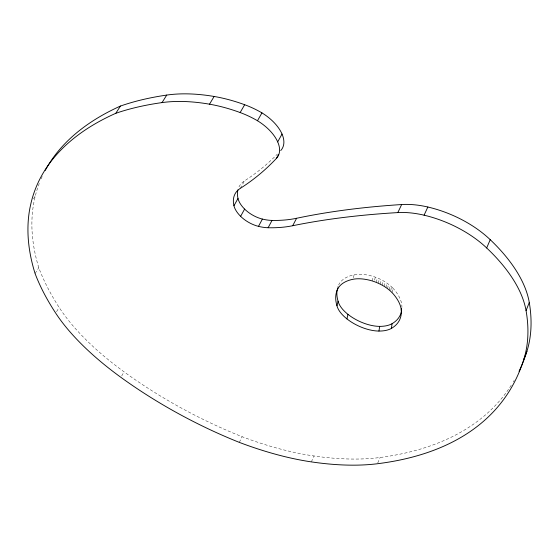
<?xml version="1.0" encoding="UTF-8"?>
<svg xmlns="http://www.w3.org/2000/svg" width="559" height="559" viewBox="0 0 559 559"><rect width="100%" height="100%" fill="white"/><g stroke="black" fill="none" stroke-linecap="round" stroke-linejoin="round"><path stroke-width="0.42" stroke-dasharray="2.79 2.1" d="M392.048 292.595L392.746 287.969C387.366 282.533 380.462 278.752 373.216 276.439A32.75 16.155 24.7 0 0 354.12 274.804A57.759 28.16 24.2 0 0 338.656 284.971M390.818 290.512L391.412 286.669M389.232 289.988L389.951 285.383M387.646 288.737L388.379 284.14M385.955 287.522L386.702 282.938M384.173 286.369L384.941 281.792M382.314 285.272L383.104 280.702M380.393 284.245L381.196 279.689M378.422 283.294L379.24 278.745M376.41 282.428L377.248 277.886M374.663 280.136L375.236 277.117M372.336 280.967L373.216 276.439M39.284 183.422A568.51 250.963 20.6 0 0 35.322 195.923L34.022 201.715A542.181 240.125 21.1 0 0 38.774 267.698A380.707 167.861 24.5 0 0 59.156 307.443A182.213 74.396 28 0 0 124.042 371.826A237.393 100.711 27.7 0 0 242.117 436.719A198.186 81.628 27.7 0 0 314.074 455.983A289.199 124.999 29 0 0 380.134 457.493A625.151 289.303 35.7 0 0 511.527 384.774M353.428 277.774L354.12 274.804M377.765 462.957L380.134 457.493M311.349 461.881L314.074 455.983M239.308 442.379L242.117 436.719M240.342 188.334L244.472 180.913A856.416 401.998 48.7 0 0 277.369 154.088M121.701 375.976L124.042 371.826M56.564 311.705L59.156 307.443M35.084 273.554L38.774 267.698M33.491 198.731L35.322 195.923M392.746 287.969L393.948 289.296A49.059 24.044 25.2 0 1 401.858 305.48A72.286 35.301 25.9 0 1 401.921 307.415M514.168 380.427A625.151 289.303 35.7 0 1 513.302 381.895M238.972 186.902A51.533 26.825 28.1 0 1 244.472 180.913M337.72 287.417A79.105 38.487 23.6 0 1 338.146 286.18M41.17 178.803A568.51 250.963 20.6 0 1 42.198 176.511"/><path stroke-width="0.84" d="M337.888 287.934L337.503 289.415A79.825 38.564 23.6 0 0 336.965 305.759A30.095 14.38 24.9 0 0 346.929 318.896A29.92 14.296 24.9 0 0 378.946 331.061A39.724 19.09 25 0 0 391.419 328.385A72.922 35.371 25.9 0 0 401.257 310.175L401.46 308.61M391.419 328.385L392.083 323.675A72.286 35.301 25.9 0 0 401.544 311.09M378.946 331.061L379.708 326.379A39.375 19.055 25 0 0 392.083 323.675M346.929 318.896L347.964 314.347A29.83 14.352 24.9 0 1 338.097 301.273A79.105 38.487 23.6 0 1 337.126 289.988M336.965 305.759L338.097 301.273M280.73 150.56A36.475 20.39 30.5 0 0 282.029 134.041A36.915 20.634 30.5 0 0 261.947 112.876A61.329 33.666 30.3 0 0 244.674 104.722A116.3 61.497 29.7 0 0 214.125 96.469A158.546 81.796 28.9 0 0 166.715 95.079A410.788 189.494 23.7 0 0 120.437 106.056L115.797 113.295A570.466 248.783 20.7 0 0 31.199 202.239L29.934 207.99A544.026 238.022 21.2 0 0 35.084 273.554A381.902 166.309 24.5 0 0 55.697 313.124A182.723 73.655 28 0 0 120.926 377.36A238.085 99.74 27.7 0 0 239.308 442.379A198.745 80.817 27.7 0 0 311.349 461.881A290.065 123.812 29 0 0 377.423 463.739A627.471 286.949 35.6 0 0 523.895 359.102L526.92 351.304A335.938 164.786 29.4 0 0 529.275 302.517A157.82 80.901 24.8 0 0 490.215 239.685A78.896 42.274 23.2 0 0 427.852 207.019A67.835 36.635 23.3 0 0 401.655 204.538A837.627 293.838 16.6 0 0 296.598 218.276A149.19 81.565 31.8 0 1 272.023 220.421A36.104 18.754 29 0 1 262.409 219.079A21.389 11.005 28.8 0 1 244.611 209.08A26.252 13.549 28.7 0 1 238.001 198.473A51.533 26.825 28.1 0 1 237.882 189.892M523.895 359.102A337.098 163.361 29.4 0 0 526.061 310.629L529.275 302.517M526.061 310.629A158.379 80.216 24.8 0 0 486.679 247.972L490.215 239.685M278.41 154.794L276.481 158.323A861.035 399.923 48.4 0 1 240.342 188.334A51.714 26.601 28 0 0 233.948 205.754A26.343 13.437 28.7 0 0 240.622 216.333A21.466 10.914 28.8 0 0 258.482 226.36A36.237 18.601 29 0 0 268.117 227.737A149.749 80.915 31.7 0 0 292.699 225.724A840.687 291.211 16.7 0 1 397.826 212.588A68.086 36.342 23.3 0 1 424.078 215.18L427.852 207.019M397.826 212.588L401.655 204.538M292.699 225.724L296.598 218.276M268.117 227.737L272.023 220.421M258.482 226.36L262.409 219.079M240.622 216.333L244.611 209.08M276.481 158.323A36.614 20.229 30.4 0 0 277.697 141.888L282.029 134.041M233.948 205.754L238.001 198.473M277.697 141.888A37.055 20.466 30.4 0 0 257.482 120.737L261.947 112.876M115.797 113.295A412.151 187.81 23.7 0 1 162.054 102.59A159.105 81.104 28.9 0 1 209.52 104.191A116.719 60.987 29.6 0 1 240.146 112.548L244.674 104.722M209.52 104.191L214.125 96.469M162.054 102.59L166.715 95.079M379.708 326.379A29.655 14.268 24.9 0 1 347.964 314.347M526.92 351.304A625.151 289.303 35.7 0 1 519.025 371.309M45.223 170.46A568.51 250.963 20.6 0 1 120.437 106.056M337.503 289.415A58.276 28.216 24.2 0 1 353.085 279.262A33.044 16.19 24.7 0 1 372.336 280.967C380.204 283.504 387.736 287.689 393.263 293.922A49.499 24.093 25.2 0 1 401.257 310.175M424.078 215.18A79.189 41.932 23.3 0 1 486.679 247.972M240.146 112.548A61.56 33.4 30.3 0 1 257.482 120.737"/></g></svg>
